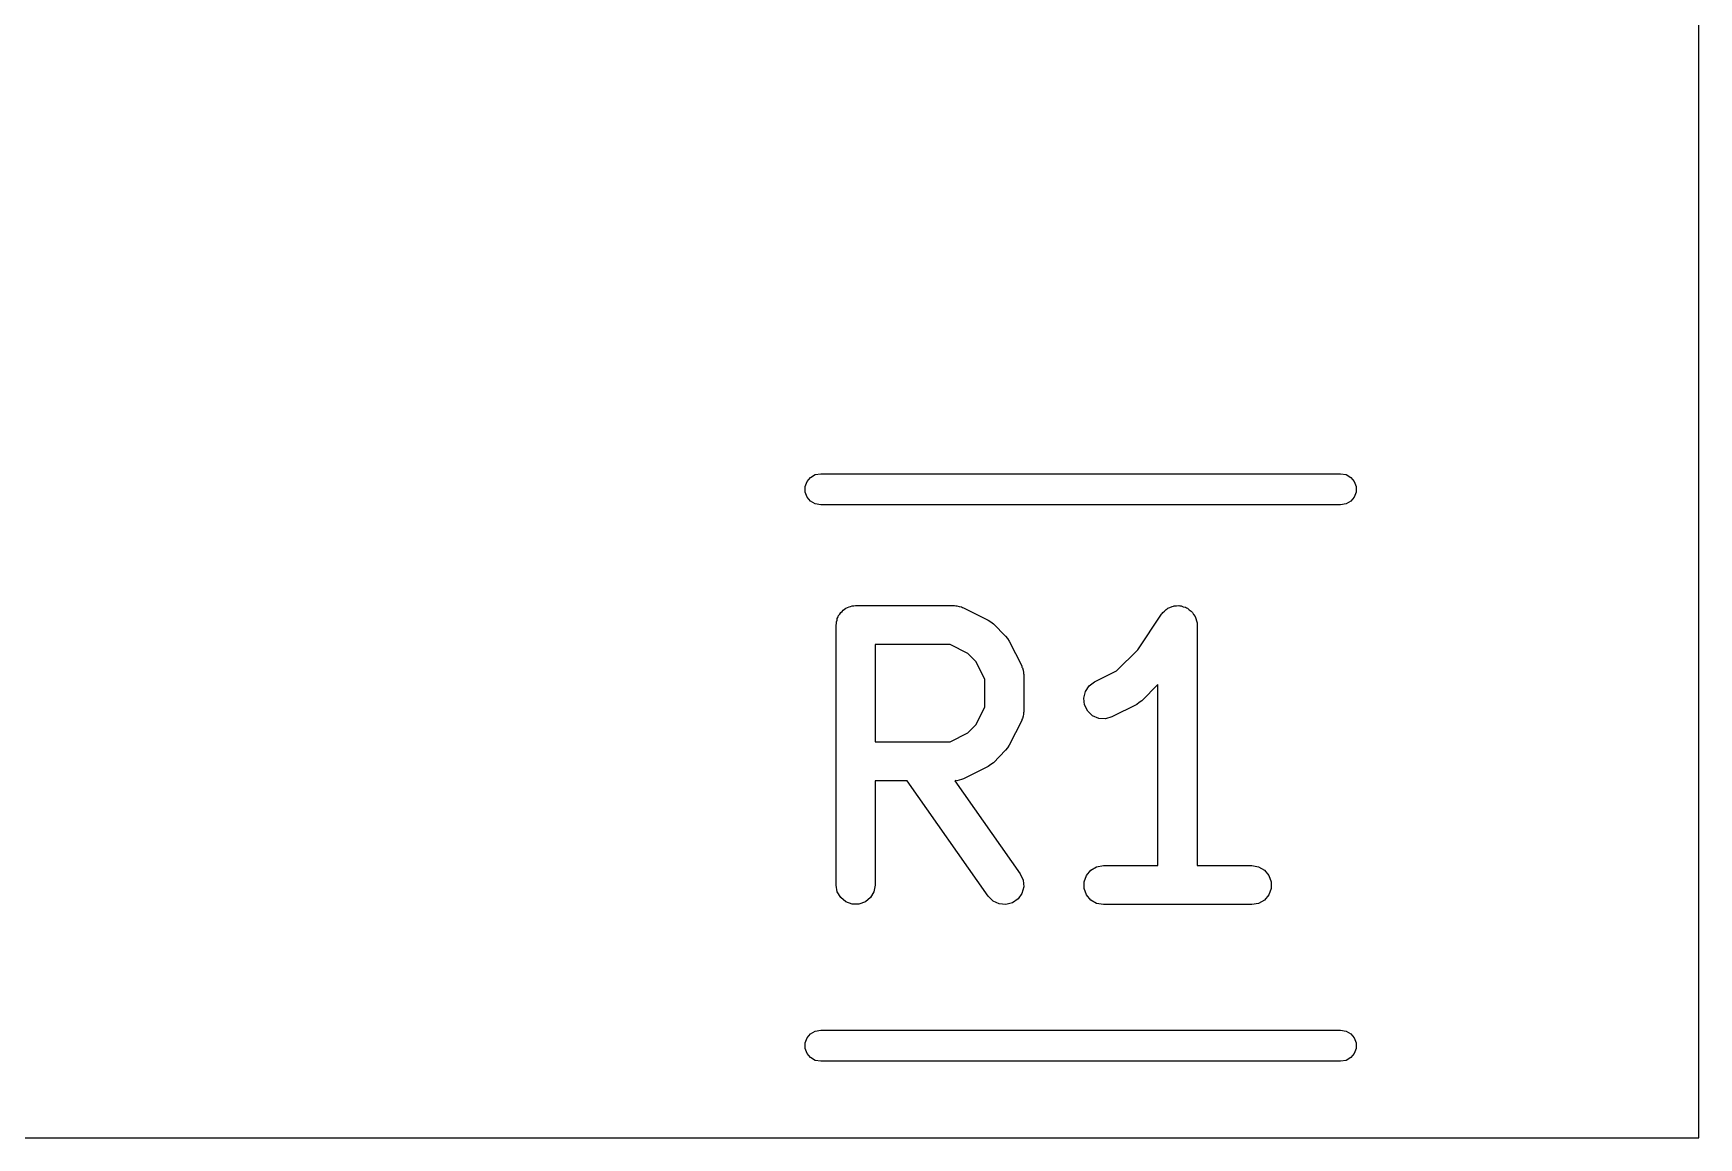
# Model space of a CAD drawing. Extents: x 10 to 287, y -200 to -10.
# Drawn here: x 124.31 to 130.71, y -59.08 to -54.83 of the extents above; entities that cross this region are included whole.
import ezdxf

# ---------------------------------------------------------------- set-up
doc = ezdxf.new("R2010")
doc.units = 0
doc.header["$MEASUREMENT"] = 0
doc.layers.add('BLACK', color=7, linetype='CONTINUOUS')

msp = doc.modelspace()

# ---------------------------------------------------------------- linework, layer by layer
at = {"layer": 'Black'}
for p, q in [((130.71, -59.082), (130.71, -46.5836)), ((127.282, -56.558), (127.295, -56.542)), ((127.295, -56.542), (127.313, -56.5316)), ((127.313, -56.5316), (127.334, -56.528)), ((127.334, -56.528), (129.333, -56.528)), ((129.333, -56.528), (129.354, -56.5316)), ((129.354, -56.5316), (129.372, -56.542)), ((129.372, -56.542), (129.385, -56.558)), ((127.274, -56.5776), (127.282, -56.558)), ((127.274, -56.5984), (127.274, -56.5776)), ((127.282, -56.618), (127.274, -56.5984)), ((129.385, -56.558), (129.393, -56.5776)), ((129.393, -56.5984), (129.385, -56.618)), ((129.393, -56.5776), (129.393, -56.5984)), ((127.295, -56.634), (127.282, -56.618)), ((127.313, -56.6444), (127.295, -56.634)), ((127.334, -56.648), (127.313, -56.6444)), ((129.333, -56.648), (127.334, -56.648)), ((129.354, -56.6444), (129.333, -56.648)), ((129.372, -56.634), (129.354, -56.6444)), ((129.385, -56.618), (129.372, -56.634)), ((127.416, -57.058), (127.42, -57.0529)), ((127.42, -57.0529), (127.426, -57.0496)), ((127.426, -57.0496), (127.431, -57.0454)), ((127.431, -57.0454), (127.437, -57.0432)), ((127.437, -57.0432), (127.443, -57.0399)), ((127.443, -57.0399), (127.449, -57.0388)), ((127.449, -57.0388), (127.455, -57.0365)), ((127.455, -57.0365), (127.462, -57.0365)), ((127.462, -57.0365), (127.468, -57.0354)), ((127.468, -57.0354), (127.849, -57.0354)), ((127.849, -57.0354), (127.854, -57.0361)), ((127.854, -57.0361), (127.858, -57.0359)), ((127.858, -57.0359), (127.866, -57.0384)), ((127.866, -57.0384), (127.875, -57.0399)), ((127.875, -57.0399), (127.879, -57.0421)), ((127.879, -57.0421), (127.883, -57.0433)), ((127.883, -57.0433), (127.978, -57.0909)), ((128.656, -57.0564), (128.662, -57.0499)), ((128.662, -57.0499), (128.666, -57.0481)), ((128.666, -57.0481), (128.669, -57.0454)), ((128.669, -57.0454), (128.677, -57.0424)), ((128.677, -57.0424), (128.685, -57.0384)), ((128.685, -57.0384), (128.69, -57.0379)), ((128.69, -57.0379), (128.693, -57.0365)), ((128.693, -57.0365), (128.702, -57.0365)), ((128.702, -57.0365), (128.711, -57.0355)), ((128.711, -57.0355), (128.715, -57.0365)), ((128.715, -57.0365), (128.72, -57.0365)), ((128.72, -57.0365), (128.728, -57.0396)), ((128.728, -57.0396), (128.737, -57.0417)), ((128.737, -57.0417), (128.74, -57.044)), ((128.74, -57.044), (128.744, -57.0454)), ((128.744, -57.0454), (128.751, -57.0512)), ((128.751, -57.0512), (128.758, -57.0561)), ((127.393, -57.1104), (127.395, -57.1039)), ((127.393, -58.1104), (127.393, -57.1104)), ((127.395, -57.0974), (127.397, -57.0912)), ((127.395, -57.1039), (127.395, -57.0974)), ((127.397, -57.0912), (127.398, -57.0847)), ((127.398, -57.0847), (127.401, -57.079)), ((127.401, -57.079), (127.403, -57.0729)), ((127.403, -57.0729), (127.408, -57.0679)), ((127.408, -57.0679), (127.411, -57.0622)), ((127.411, -57.0622), (127.416, -57.058)), ((127.978, -57.0909), (127.988, -57.0981)), ((127.988, -57.0981), (127.998, -57.105)), ((127.998, -57.105), (128.045, -57.1526)), ((128.553, -57.2055), (128.644, -57.0688)), ((128.644, -57.0688), (128.647, -57.0658)), ((128.647, -57.0658), (128.649, -57.0622)), ((128.649, -57.0622), (128.656, -57.0564)), ((128.758, -57.0561), (128.761, -57.0595)), ((128.761, -57.0595), (128.764, -57.0622)), ((128.764, -57.0622), (128.768, -57.0699)), ((128.768, -57.0699), (128.774, -57.0771)), ((128.774, -57.0771), (128.775, -57.0811)), ((128.775, -57.0811), (128.777, -57.0847)), ((128.777, -57.0847), (128.779, -57.0935)), ((128.779, -57.0935), (128.781, -57.1021)), ((128.781, -57.1021), (128.781, -57.1063)), ((128.781, -57.1063), (128.781, -57.1104)), ((128.781, -57.1104), (128.781, -58.0354)), ((128.045, -57.1526), (128.052, -57.1624)), ((128.052, -57.1624), (128.059, -57.1721)), ((128.059, -57.1721), (128.107, -57.2673)), ((127.543, -57.1854), (127.543, -57.5592)), ((127.832, -57.1854), (127.543, -57.1854)), ((127.9, -57.2196), (127.832, -57.1854)), ((127.931, -57.25), (127.9, -57.2196)), ((128.472, -57.2868), (128.553, -57.2055)), ((127.965, -57.3186), (127.931, -57.25)), ((128.107, -57.2673), (128.108, -57.2715)), ((128.108, -57.2715), (128.11, -57.2752)), ((128.11, -57.2752), (128.112, -57.2839)), ((128.112, -57.2839), (128.114, -57.2923)), ((128.114, -57.2923), (128.114, -57.2966)), ((128.114, -57.2966), (128.115, -57.3009)), ((128.115, -57.3009), (128.115, -57.4437)), ((128.387, -57.329), (128.472, -57.2868)), ((127.965, -57.426), (127.965, -57.3186)), ((128.346, -57.3916), (128.352, -57.3663)), ((128.352, -57.3663), (128.366, -57.3445)), ((128.366, -57.3445), (128.387, -57.329)), ((128.631, -57.3391), (128.569, -57.4015)), ((128.631, -58.0354), (128.631, -57.3391)), ((127.931, -57.4945), (127.965, -57.426)), ((128.349, -57.4175), (128.346, -57.3916)), ((128.361, -57.4408), (128.349, -57.4175)), ((128.55, -57.4156), (128.454, -57.4632)), ((128.559, -57.4084), (128.55, -57.4156)), ((128.569, -57.4015), (128.559, -57.4084)), ((127.9, -57.5249), (127.931, -57.4945)), ((128.107, -57.4773), (128.059, -57.5725)), ((128.108, -57.4731), (128.107, -57.4773)), ((128.11, -57.4694), (128.108, -57.4731)), ((128.112, -57.4607), (128.11, -57.4694)), ((128.114, -57.4523), (128.112, -57.4607)), ((128.115, -57.4437), (128.114, -57.448)), ((128.114, -57.448), (128.114, -57.4523)), ((128.379, -57.4587), (128.361, -57.4408)), ((128.403, -57.469), (128.379, -57.4587)), ((128.429, -57.4706), (128.403, -57.469)), ((128.454, -57.4632), (128.429, -57.4706)), ((127.543, -57.5592), (127.832, -57.5592)), ((127.832, -57.5592), (127.9, -57.5249)), ((128.045, -57.592), (127.998, -57.6396)), ((128.052, -57.5822), (128.045, -57.592)), ((128.059, -57.5725), (128.052, -57.5822)), ((127.978, -57.6537), (127.883, -57.7013)), ((127.988, -57.6465), (127.978, -57.6537)), ((127.998, -57.6396), (127.988, -57.6465)), ((127.667, -57.7092), (127.543, -57.7092)), ((127.543, -57.7092), (127.543, -58.1104)), ((127.978, -58.1534), (127.667, -57.7092)), ((127.854, -57.7084), (127.85, -57.709)), ((127.85, -57.709), (128.101, -58.0674)), ((127.858, -57.7087), (127.854, -57.7084)), ((127.866, -57.7062), (127.858, -57.7087)), ((127.875, -57.7047), (127.866, -57.7062)), ((127.879, -57.7025), (127.875, -57.7047)), ((127.883, -57.7013), (127.879, -57.7025)), ((128.101, -58.0674), (128.112, -58.091)), ((128.347, -58.0974), (128.356, -58.0729)), ((128.356, -58.0729), (128.373, -58.0529)), ((128.373, -58.0529), (128.395, -58.0399)), ((128.395, -58.0399), (128.421, -58.0354)), ((128.421, -58.0354), (128.631, -58.0354)), ((128.781, -58.0354), (128.992, -58.0354)), ((128.992, -58.0354), (129.018, -58.0399)), ((129.018, -58.0399), (129.04, -58.0529)), ((129.04, -58.0529), (129.057, -58.0729)), ((129.057, -58.0729), (129.066, -58.0974)), ((127.398, -58.136), (127.393, -58.1104)), ((127.411, -58.1586), (127.398, -58.136)), ((127.539, -58.136), (127.526, -58.1586)), ((127.543, -58.1104), (127.539, -58.136)), ((128.108, -58.1421), (128.093, -58.1634)), ((128.115, -58.1169), (128.108, -58.1421)), ((128.112, -58.091), (128.115, -58.1169)), ((128.347, -58.1234), (128.347, -58.0974)), ((128.356, -58.1479), (128.347, -58.1234)), ((129.066, -58.1234), (129.057, -58.1479)), ((129.066, -58.0974), (129.066, -58.1234)), ((127.431, -58.1753), (127.411, -58.1586)), ((127.455, -58.1842), (127.431, -58.1753)), ((127.481, -58.1842), (127.455, -58.1842)), ((127.506, -58.1753), (127.481, -58.1842)), ((127.526, -58.1586), (127.506, -58.1753)), ((127.997, -58.1718), (127.978, -58.1534)), ((128.02, -58.1828), (127.997, -58.1718)), ((128.046, -58.1851), (128.02, -58.1828)), ((128.072, -58.1784), (128.046, -58.1851)), ((128.093, -58.1634), (128.072, -58.1784)), ((128.373, -58.1678), (128.356, -58.1479)), ((128.395, -58.1809), (128.373, -58.1678)), ((128.421, -58.1854), (128.395, -58.1809)), ((128.992, -58.1854), (128.421, -58.1854)), ((129.018, -58.1809), (128.992, -58.1854)), ((129.04, -58.1678), (129.018, -58.1809)), ((129.057, -58.1479), (129.04, -58.1678)), ((127.274, -58.7176), (127.282, -58.698)), ((127.274, -58.7384), (127.274, -58.7176)), ((127.282, -58.698), (127.295, -58.682)), ((127.295, -58.682), (127.313, -58.6716)), ((127.313, -58.6716), (127.334, -58.668)), ((127.334, -58.668), (129.333, -58.668)), ((129.333, -58.668), (129.354, -58.6716)), ((129.354, -58.6716), (129.372, -58.682)), ((129.372, -58.682), (129.385, -58.698)), ((129.385, -58.698), (129.393, -58.7176)), ((129.393, -58.7176), (129.393, -58.7384)), ((127.282, -58.758), (127.274, -58.7384)), ((127.295, -58.774), (127.282, -58.758)), ((127.313, -58.7844), (127.295, -58.774)), ((129.372, -58.774), (129.354, -58.7844)), ((129.385, -58.758), (129.372, -58.774)), ((129.393, -58.7384), (129.385, -58.758)), ((127.334, -58.788), (127.313, -58.7844)), ((129.333, -58.788), (127.334, -58.788)), ((129.354, -58.7844), (129.333, -58.788)), ((119.861, -59.082), (130.71, -59.082))]:
    msp.add_line(p, q, dxfattribs=at)

doc.saveas('drawing.dxf')
